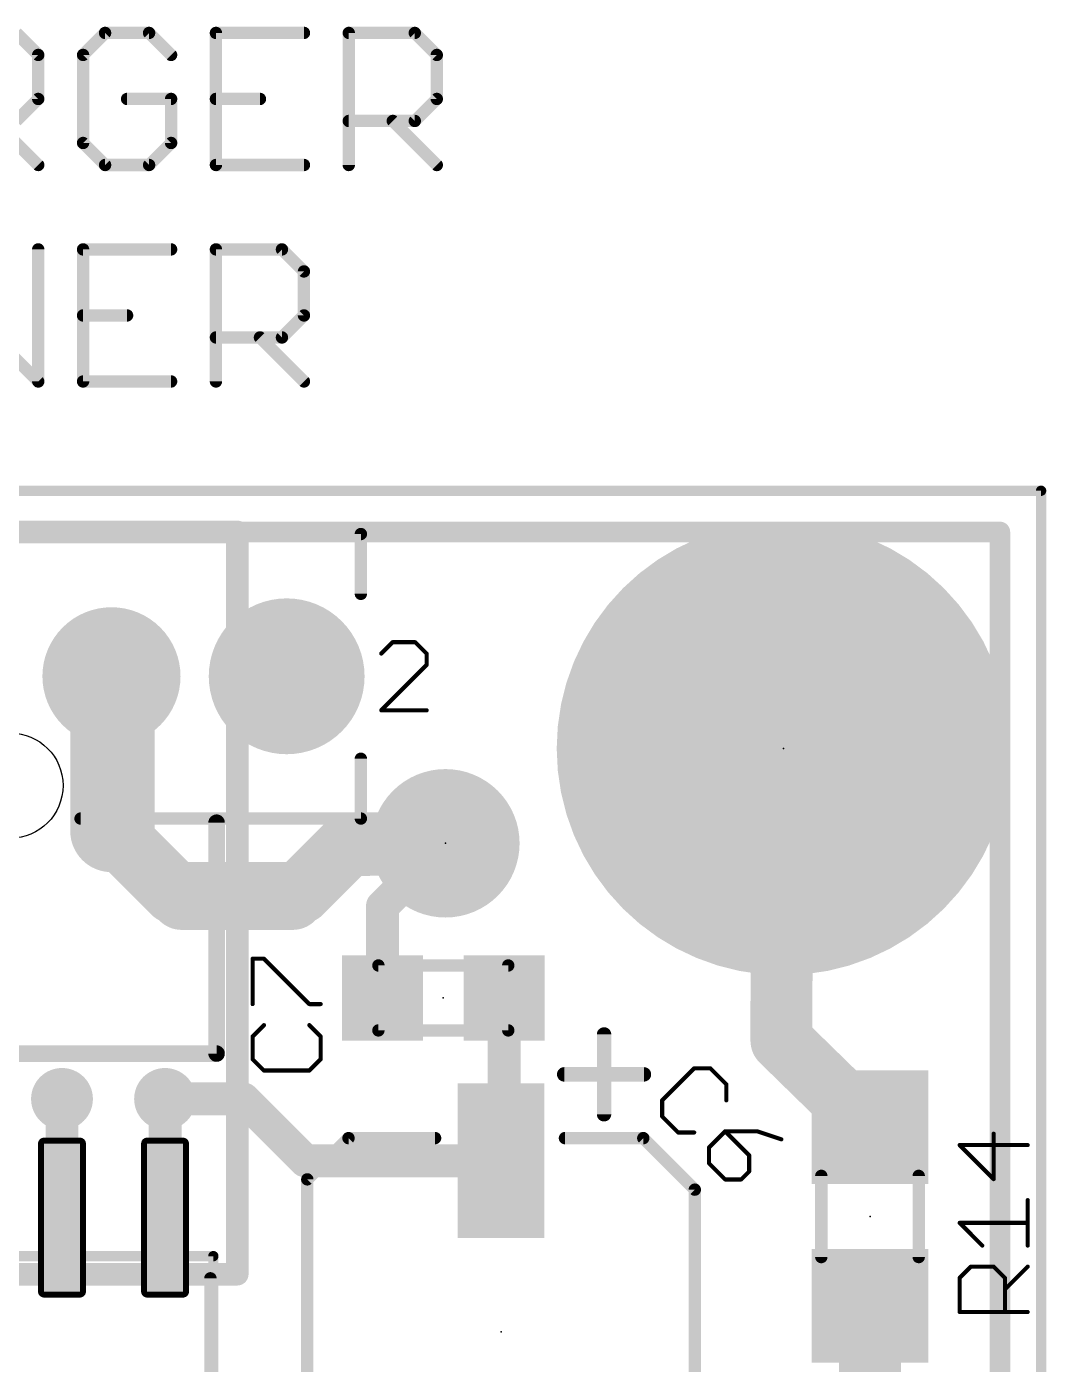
# Model space of a CAD drawing. Extents: x -19 to 124, y 0 to 88.
# Drawn here: x 89.1 to 101.66, y 71.79 to 88.27 of the extents above; entities that cross this region are included whole.
import ezdxf

# ---------------------------------------------------------------- set-up
doc = ezdxf.new("R2010")
doc.units = 0
for name, color, linetype in [('1', 12, 'CONTINUOUS'), ('114', 53, 'CONTINUOUS'), ('15', 21, 'CONTINUOUS'), ('16', 132, 'CONTINUOUS'), ('17', 110, 'CONTINUOUS'), ('18', 110, 'CONTINUOUS'), ('2', 110, 'CONTINUOUS'), ('20', 53, 'CONTINUOUS'), ('21', 253, 'CONTINUOUS'), ('23', 53, 'CONTINUOUS'), ('25', 253, 'CONTINUOUS'), ('27', 253, 'CONTINUOUS')]:
    doc.layers.add(name, color=color, linetype=linetype)

# ---------------------------------------------------------------- blocks, each defined once
blk = doc.blocks.new('RECT')
blk.add_solid([(-0.5, -0.5), (0.5, -0.5), (-0.5, 0.5), (0.5, 0.5)])
blk = doc.blocks.new('ROUNDP')
at = {"const_width": 0.5}
blk.add_lwpolyline([(0, -0.25, 1), (0, 0.25, 1), (0, -0.25)], format="xyb", dxfattribs=at)
blk = doc.blocks.new('RECT315200X94400R25')
at = {"const_width": 0.0738}
blk.add_lwpolyline([(0.9481, -0.2213), (0.9481, 0.2213, 0.4142), (0.9113, 0.2581), (-0.9113, 0.2581, 0.4142), (-0.9481, 0.2213), (-0.9481, -0.2213, 0.4142), (-0.9113, -0.2581), (0.9113, -0.2581, 0.4142)], format="xyb", close=True, dxfattribs=at)
blk.add_solid([(-0.9297, -0.2397), (0.9297, -0.2397), (-0.9297, 0.2397), (0.9297, 0.2397)])
blk = doc.blocks.new('ROUNDV')
at = {"const_width": 0.5}
blk.add_lwpolyline([(0, -0.25, 1), (0, 0.25, 1), (0, -0.25)], format="xyb", dxfattribs=at)

msp = doc.modelspace()

# ---------------------------------------------------------------- linework, layer by layer
at = {"layer": '1'}
for points, const_width in [([(90.17, 78.359), (90.17, 80.264)], 1.016), ([(98.425, 79.375), (98.3996, 76.2)], 0.762), ([(91.0082, 77.5208), (90.17, 78.359)], 0.762), ([(93.0656, 78.2066), (92.3798, 77.5208)], 0.762), ([(94.2594, 78.2066), (93.0656, 78.2066)], 0.762), ([(93.484, 77.4312), (94.2594, 78.2066)], 0.4064), ([(92.3798, 77.5208), (91.0082, 77.5208)], 0.762), ([(93.484, 76.3016), (93.484, 77.4312)], 0.4064), ([(94.984, 76.3016), (94.984, 74.3338)], 0.4064), ([(98.3996, 76.2), (98.3996, 75.776)], 0.762), ([(98.3996, 75.776), (99.4918, 74.7092)], 0.762), ([(89.535, 73.595), (89.535, 75.057)], 0.4064), ([(90.805, 73.595), (90.805, 75.057)], 0.4064), ([(91.7702, 75.057), (90.805, 75.057)], 0.4064), ([(92.5322, 74.295), (91.7702, 75.057)], 0.4064), ([(94.9452, 74.295), (92.5322, 74.295)], 0.4064), ([(94.984, 74.3338), (94.9452, 74.295)], 0.4064), ([(99.4918, 72.5092), (99.4918, 71.0184)], 0.762)]:
    msp.add_lwpolyline(points, dxfattribs=dict(at, const_width=const_width))
for points, const_width in [([(90.424, 80.264, 1), (89.916, 80.264)], 0.508), ([(98.6155, 79.3735, 1), (98.2345, 79.3765)], 0.381), ([(89.916, 78.359, 1), (90.424, 78.359)], 0.508), ([(90.3047, 78.4937, 1), (90.0353, 78.2243)], 0.381), ([(93.0656, 78.3971, 1), (93.0656, 78.0161)], 0.381), ([(93.2003, 78.0719, 1), (92.9309, 78.3413)], 0.381), ([(94.2594, 78.0161, 1), (94.2594, 78.3971)], 0.381), ([(94.3312, 78.1348, 1), (94.1876, 78.2784)], 0.2032), ([(91.0082, 77.7113, 1), (91.0082, 77.3303)], 0.381), ([(90.8735, 77.3861, 1), (91.1429, 77.6555)], 0.381), ([(92.2451, 77.6555, 1), (92.5145, 77.3861)], 0.381), ([(92.3798, 77.3303, 1), (92.3798, 77.7113)], 0.381), ([(93.5856, 77.4312, 1), (93.3824, 77.4312)], 0.2032), ([(93.4122, 77.503, 1), (93.5558, 77.3594)], 0.2032), ([(95.0856, 76.3016, 1), (94.8824, 76.3016)], 0.2032), ([(98.5901, 76.2, 1), (98.2091, 76.2)], 0.381), ([(93.3824, 76.3016, 1), (93.5856, 76.3016)], 0.2032), ([(98.2091, 76.2015, 1), (98.5901, 76.1985)], 0.381), ([(98.5327, 75.9123, 1), (98.2665, 75.6397)], 0.381), ([(98.2091, 75.776, 1), (98.5901, 75.776)], 0.381), ([(89.6366, 75.057, 1), (89.4334, 75.057)], 0.2032), ([(90.9066, 75.057, 1), (90.7034, 75.057)], 0.2032), ([(90.805, 75.1586, 1), (90.805, 74.9554)], 0.2032), ([(91.842, 75.1288, 1), (91.6984, 74.9852)], 0.2032), ([(91.7702, 74.9554, 1), (91.7702, 75.1586)], 0.2032), ([(99.3587, 74.5729, 1), (99.6249, 74.8455)], 0.381), ([(92.5322, 74.3966, 1), (92.5322, 74.1934)], 0.2032), ([(95.0558, 74.262, 1), (94.9122, 74.4056)], 0.2032), ([(94.9452, 74.1934, 1), (94.9452, 74.3966)], 0.2032), ([(92.4604, 74.2232, 1), (92.604, 74.3668)], 0.2032), ([(94.8734, 74.3668, 1), (95.017, 74.2232)], 0.2032), ([(94.8824, 74.3338, 1), (95.0856, 74.3338)], 0.2032), ([(89.4334, 73.595, 1), (89.6366, 73.595)], 0.2032), ([(90.7034, 73.595, 1), (90.9066, 73.595)], 0.2032), ([(99.6823, 72.5092, 1), (99.3013, 72.5092)], 0.381)]:
    msp.add_lwpolyline(points, format="xyb", dxfattribs=dict(at, const_width=const_width))
at = {"layer": '114', "const_width": 0.1524}
for points in [[(88.9711, 88.1902), (89.2423, 87.919)], [(90.0659, 88.1902), (89.7948, 87.919)], [(90.6083, 88.1902), (90.0659, 88.1902)], [(90.8794, 87.919), (90.6083, 88.1902)], [(92.5166, 88.1902), (91.4319, 88.1902)], [(91.4319, 88.1902), (91.4319, 86.5632)], [(93.0691, 86.5632), (93.0691, 88.1902)], [(93.0691, 88.1902), (93.8826, 88.1902)], [(93.8826, 88.1902), (94.1537, 87.919)], [(89.2423, 87.919), (89.2423, 87.3767)], [(89.7948, 87.919), (89.7948, 86.8344)], [(94.1537, 87.919), (94.1537, 87.3767)], [(89.2423, 87.3767), (88.9711, 87.1055)], [(90.8794, 87.3767), (90.3371, 87.3767)], [(90.8794, 86.8344), (90.8794, 87.3767)], [(91.4319, 87.3767), (91.9743, 87.3767)], [(94.1537, 87.3767), (93.8826, 87.1055)], [(88.6999, 87.1055), (89.2423, 86.5632)], [(93.8826, 87.1055), (93.0691, 87.1055)], [(93.6114, 87.1055), (94.1537, 86.5632)], [(89.7948, 86.8344), (90.0659, 86.5632)], [(90.6083, 86.5632), (90.8794, 86.8344)], [(90.0659, 86.5632), (90.6083, 86.5632)], [(91.4319, 86.5632), (92.5166, 86.5632)], [(89.2423, 83.8962), (89.2423, 85.5232)], [(90.8794, 85.5232), (89.7948, 85.5232)], [(89.7948, 85.5232), (89.7948, 83.8962)], [(91.4319, 83.8962), (91.4319, 85.5232)], [(91.4319, 85.5232), (92.2454, 85.5232)], [(92.2454, 85.5232), (92.5166, 85.252)], [(92.5166, 85.252), (92.5166, 84.7097)], [(89.7948, 84.7097), (90.3371, 84.7097)], [(92.5166, 84.7097), (92.2454, 84.4385)], [(88.6999, 84.4385), (89.2423, 83.8962)], [(92.2454, 84.4385), (91.4319, 84.4385)], [(91.9743, 84.4385), (92.5166, 83.8962)], [(89.7948, 83.8962), (90.8794, 83.8962)]]:
    msp.add_lwpolyline(points, dxfattribs=at)
at = {"layer": '114', "const_width": 0.0762}
for points in [[(90.0659, 88.2283, 1), (90.0659, 88.1521)], [(90.0929, 88.1632, 1), (90.039, 88.2171)], [(90.6352, 88.2171, 1), (90.5813, 88.1632)], [(90.6083, 88.1521, 1), (90.6083, 88.2283)], [(91.4319, 88.2283, 1), (91.4319, 88.1521)], [(91.47, 88.1902, 1), (91.3938, 88.1902)], [(92.5166, 88.1521, 1), (92.5166, 88.2283)], [(93.1072, 88.1902, 1), (93.031, 88.1902)], [(93.0691, 88.2283, 1), (93.0691, 88.1521)], [(93.9095, 88.2171, 1), (93.8556, 88.1632)], [(93.8826, 88.1521, 1), (93.8826, 88.2283)], [(89.2804, 87.919, 1), (89.2042, 87.919)], [(89.8329, 87.919, 1), (89.7567, 87.919)], [(94.1918, 87.919, 1), (94.1156, 87.919)], [(89.2153, 87.8921, 1), (89.2692, 87.946)], [(89.7678, 87.946, 1), (89.8217, 87.8921)], [(90.8525, 87.8921, 1), (90.9064, 87.946)], [(94.1268, 87.8921, 1), (94.1807, 87.946)], [(89.2042, 87.3767, 1), (89.2804, 87.3767)], [(89.2692, 87.3498, 1), (89.2153, 87.4036)], [(90.3371, 87.4148, 1), (90.3371, 87.3386)], [(90.9175, 87.3767, 1), (90.8413, 87.3767)], [(90.8794, 87.3386, 1), (90.8794, 87.4148)], [(91.4319, 87.4148, 1), (91.4319, 87.3386)], [(91.9743, 87.3386, 1), (91.9743, 87.4148)], [(94.1156, 87.3767, 1), (94.1918, 87.3767)], [(94.1807, 87.3498, 1), (94.1268, 87.4036)], [(93.0691, 87.1436, 1), (93.0691, 87.0674)], [(93.6384, 87.1325, 1), (93.5845, 87.0786)], [(93.8556, 87.1325, 1), (93.9095, 87.0786)], [(93.8826, 87.0674, 1), (93.8826, 87.1436)], [(89.8217, 86.8613, 1), (89.7678, 86.8074)], [(89.7567, 86.8344, 1), (89.8329, 86.8344)], [(90.8413, 86.8344, 1), (90.9175, 86.8344)], [(90.9064, 86.8074, 1), (90.8525, 86.8613)], [(89.2153, 86.5363, 1), (89.2692, 86.5901)], [(90.0659, 86.6013, 1), (90.0659, 86.5251)], [(90.039, 86.5363, 1), (90.0929, 86.5901)], [(90.5813, 86.5901, 1), (90.6352, 86.5363)], [(90.6083, 86.5251, 1), (90.6083, 86.6013)], [(91.4319, 86.6013, 1), (91.4319, 86.5251)], [(91.3938, 86.5632, 1), (91.47, 86.5632)], [(92.5166, 86.5251, 1), (92.5166, 86.6013)], [(93.031, 86.5632, 1), (93.1072, 86.5632)], [(94.1268, 86.5363, 1), (94.1807, 86.5901)], [(89.2804, 85.5232, 1), (89.2042, 85.5232)], [(89.7948, 85.5613, 1), (89.7948, 85.4851)], [(89.8329, 85.5232, 1), (89.7567, 85.5232)], [(90.8794, 85.4851, 1), (90.8794, 85.5613)], [(91.47, 85.5232, 1), (91.3938, 85.5232)], [(91.4319, 85.5613, 1), (91.4319, 85.4851)], [(92.2724, 85.5501, 1), (92.2185, 85.4962)], [(92.2454, 85.4851, 1), (92.2454, 85.5613)], [(92.5547, 85.252, 1), (92.4785, 85.252)], [(92.4896, 85.2251, 1), (92.5435, 85.279)], [(89.7948, 84.7478, 1), (89.7948, 84.6716)], [(90.3371, 84.6716, 1), (90.3371, 84.7478)], [(92.4785, 84.7097, 1), (92.5547, 84.7097)], [(92.5435, 84.6828, 1), (92.4896, 84.7366)], [(91.4319, 84.4766, 1), (91.4319, 84.4004)], [(92.0012, 84.4655, 1), (91.9473, 84.4116)], [(92.2185, 84.4655, 1), (92.2724, 84.4116)], [(92.2454, 84.4004, 1), (92.2454, 84.4766)], [(89.2042, 83.8962, 1), (89.2804, 83.8962)], [(89.2153, 83.8693, 1), (89.2692, 83.9231)], [(89.7948, 83.9343, 1), (89.7948, 83.8581)], [(89.7567, 83.8962, 1), (89.8329, 83.8962)], [(90.8794, 83.8581, 1), (90.8794, 83.9343)], [(91.3938, 83.8962, 1), (91.47, 83.8962)], [(92.4896, 83.8693, 1), (92.5435, 83.9231)]]:
    msp.add_lwpolyline(points, format="xyb", dxfattribs=at)
at = {"layer": '15', "const_width": 0.2794}
for points in [[(91.694, 82.042), (83.312, 82.042)], [(91.694, 72.898), (91.694, 82.042)], [(83.312, 72.898), (91.694, 72.898)]]:
    msp.add_lwpolyline(points, dxfattribs=at)
at = {"layer": '15', "const_width": 0.1397}
for points in [[(91.7639, 82.042, 1), (91.6242, 82.042)], [(91.694, 81.9721, 1), (91.694, 82.1119)], [(91.694, 72.8282, 1), (91.694, 72.9679)], [(91.6242, 72.898, 1), (91.7639, 72.898)]]:
    msp.add_lwpolyline(points, format="xyb", dxfattribs=at)
at = {"layer": '16'}
for points, const_width in [([(90.1446, 78.359), (90.1446, 80.264)], 1.016), ([(90.1446, 78.359), (90.9066, 77.597)], 0.762), ([(92.4814, 77.597), (93.0656, 78.1812)], 0.762), ([(93.0656, 78.1812), (94.2594, 78.2066)], 0.762), ([(90.9066, 77.597), (92.4814, 77.597)], 0.762)]:
    msp.add_lwpolyline(points, dxfattribs=dict(at, const_width=const_width))
for points, const_width in [([(90.3986, 80.264, 1), (89.8906, 80.264)], 0.508), ([(89.8906, 78.359, 1), (90.3986, 78.359)], 0.508), ([(90.2793, 78.4937, 1), (90.0099, 78.2243)], 0.381), ([(93.0615, 78.3717, 1), (93.0697, 77.9907)], 0.381), ([(93.2003, 78.0465, 1), (92.9309, 78.3159)], 0.381), ([(94.2635, 78.0161, 1), (94.2553, 78.3971)], 0.381), ([(90.9066, 77.7875, 1), (90.9066, 77.4065)], 0.381), ([(92.4814, 77.4065, 1), (92.4814, 77.7875)], 0.381), ([(90.7719, 77.4623, 1), (91.0413, 77.7317)], 0.381), ([(92.3467, 77.7317, 1), (92.6161, 77.4623)], 0.381)]:
    msp.add_lwpolyline(points, format="xyb", dxfattribs=dict(at, const_width=const_width))
at = {"layer": '2', "const_width": 0.254}
for points in [[(101.092, 82.042), (0.508, 82.042)], [(101.092, 32.258), (101.092, 82.042)]]:
    msp.add_lwpolyline(points, dxfattribs=at)
at = {"layer": '2', "const_width": 0.127}
for points in [[(101.1555, 82.042, 1), (101.0285, 82.042)], [(101.092, 81.9785, 1), (101.092, 82.1055)]]:
    msp.add_lwpolyline(points, format="xyb", dxfattribs=at)
at = {"layer": '20', "const_width": 0.127}
for points in [[(101.6, 82.55), (0, 82.55)], [(101.6, 82.55), (101.6, 31.75)]]:
    msp.add_lwpolyline(points, dxfattribs=at)
at = {"layer": '20', "const_width": 0.0635}
for points in [[(101.6318, 82.55, 1), (101.5683, 82.55)], [(101.6, 82.5182, 1), (101.6, 82.5817)]]:
    msp.add_lwpolyline(points, format="xyb", dxfattribs=at)
at = {"layer": '20'}
msp.add_circle((88.9, 78.9178), 0.6477, dxfattribs=at)
at = {"layer": '21'}
for points, const_width in [([(93.218, 82.0166), (84.5566, 82.0166)], 0.1524), ([(93.218, 81.28), (93.218, 82.0166)], 0.1524), ([(93.6089, 80.6838), (93.4691, 80.544)], 0.0508), ([(93.8886, 80.6838), (93.6089, 80.6838)], 0.0508), ([(94.0284, 80.544), (93.8886, 80.6838)], 0.0508), ([(93.4691, 79.8449), (94.0284, 80.4042)], 0.0508), ([(94.0284, 80.4042), (94.0284, 80.544)], 0.0508), ([(94.0284, 79.8449), (93.4691, 79.8449)], 0.0508), ([(93.218, 78.5114), (93.218, 79.248)], 0.1524), ([(89.7636, 78.5114), (93.218, 78.5114)], 0.1524), ([(91.44, 75.6158), (91.44, 78.4606)], 0.2032), ([(95.034, 76.7016), (93.434, 76.7016)], 0.1524), ([(93.434, 76.7016), (93.434, 75.9016)], 0.1524), ([(95.034, 75.9016), (95.034, 76.7016)], 0.1524), ([(93.434, 75.9016), (95.034, 75.9016)], 0.1524), ([(96.2146, 74.8684), (96.2146, 75.8514)], 0.1778), ([(86.36, 75.6158), (91.44, 75.6158)], 0.2032), ([(95.7231, 75.3599), (96.7061, 75.3599)], 0.1778), ([(93.0656, 74.5744), (92.5576, 74.0664)], 0.1524), ([(93.0656, 74.5744), (94.1324, 74.5744)], 0.1524), ([(95.7326, 74.5744), (96.6978, 74.5744)], 0.1524), ([(97.3328, 73.9394), (96.6978, 74.5744)], 0.1524), ([(98.8918, 74.1092), (98.8918, 73.1092)], 0.1524), ([(100.0918, 73.1092), (100.0918, 74.1092)], 0.1524), ([(92.5576, 74.0664), (92.5576, 69.7992)], 0.1524), ([(97.3328, 69.7992), (97.3328, 73.9394)], 0.1524), ([(86.4, 73.12), (91.4, 73.12)], 0.127), ([(91.4, 69.12), (91.4, 73.12)], 0.127), ([(91.3638, 69.3928), (91.3638, 72.8472)], 0.1524)]:
    msp.add_lwpolyline(points, dxfattribs=dict(at, const_width=const_width))
for points, const_width in [([(93.2561, 82.0166, 1), (93.1799, 82.0166)], 0.0762), ([(93.218, 81.9785, 1), (93.218, 82.0547)], 0.0762), ([(93.1799, 81.28, 1), (93.2561, 81.28)], 0.0762), ([(93.6089, 80.6965, 1), (93.6089, 80.6711)], 0.0254), ([(93.6179, 80.6748, 1), (93.5999, 80.6928)], 0.0254), ([(93.8975, 80.6928, 1), (93.8796, 80.6748)], 0.0254), ([(93.8886, 80.6711, 1), (93.8886, 80.6965)], 0.0254), ([(93.4601, 80.553, 1), (93.4781, 80.535)], 0.0254), ([(94.0411, 80.544, 1), (94.0157, 80.544)], 0.0254), ([(94.0157, 80.4042, 1), (94.0411, 80.4042)], 0.0254), ([(94.0194, 80.535, 1), (94.0374, 80.553)], 0.0254), ([(94.0374, 80.3952, 1), (94.0194, 80.4132)], 0.0254), ([(93.4691, 79.8576, 1), (93.4691, 79.8322)], 0.0254), ([(93.4601, 79.8539, 1), (93.4781, 79.8359)], 0.0254), ([(94.0284, 79.8322, 1), (94.0284, 79.8576)], 0.0254), ([(93.2561, 79.248, 1), (93.1799, 79.248)], 0.0762), ([(89.7636, 78.5495, 1), (89.7636, 78.4733)], 0.0762), ([(91.4908, 78.4606, 1), (91.3892, 78.4606)], 0.1016), ([(93.1799, 78.5114, 1), (93.2561, 78.5114)], 0.0762), ([(93.218, 78.4733, 1), (93.218, 78.5495)], 0.0762), ([(93.434, 76.7397, 1), (93.434, 76.6635)], 0.0762), ([(93.4721, 76.7016, 1), (93.3959, 76.7016)], 0.0762), ([(95.0721, 76.7016, 1), (94.9959, 76.7016)], 0.0762), ([(95.034, 76.6635, 1), (95.034, 76.7397)], 0.0762), ([(93.434, 75.9397, 1), (93.434, 75.8635)], 0.0762), ([(95.034, 75.8635, 1), (95.034, 75.9397)], 0.0762), ([(93.3959, 75.9016, 1), (93.4721, 75.9016)], 0.0762), ([(94.9959, 75.9016, 1), (95.0721, 75.9016)], 0.0762), ([(96.259, 75.8514, 1), (96.1701, 75.8514)], 0.0889), ([(91.3892, 75.6158, 1), (91.4908, 75.6158)], 0.1016), ([(91.44, 75.565, 1), (91.44, 75.6666)], 0.1016), ([(95.7231, 75.4043, 1), (95.7231, 75.3154)], 0.0889), ([(96.7061, 75.3154, 1), (96.7061, 75.4043)], 0.0889), ([(96.1701, 74.8684, 1), (96.259, 74.8684)], 0.0889), ([(93.0656, 74.6125, 1), (93.0656, 74.5363)], 0.0762), ([(93.0925, 74.5475, 1), (93.0387, 74.6013)], 0.0762), ([(94.1324, 74.5363, 1), (94.1324, 74.6125)], 0.0762), ([(95.7326, 74.6125, 1), (95.7326, 74.5363)], 0.0762), ([(96.7247, 74.6013, 1), (96.6709, 74.5475)], 0.0762), ([(96.6978, 74.5363, 1), (96.6978, 74.6125)], 0.0762), ([(98.9299, 74.1092, 1), (98.8537, 74.1092)], 0.0762), ([(100.1299, 74.1092, 1), (100.0537, 74.1092)], 0.0762), ([(92.5957, 74.0664, 1), (92.5195, 74.0664)], 0.0762), ([(92.5307, 74.0933, 1), (92.5845, 74.0395)], 0.0762), ([(97.3709, 73.9394, 1), (97.2947, 73.9394)], 0.0762), ([(97.3059, 73.9125, 1), (97.3597, 73.9663)], 0.0762), ([(91.4318, 73.12, 1), (91.3683, 73.12)], 0.0635), ([(91.4, 73.0883, 1), (91.4, 73.1518)], 0.0635), ([(98.8537, 73.1092, 1), (98.9299, 73.1092)], 0.0762), ([(100.0537, 73.1092, 1), (100.1299, 73.1092)], 0.0762), ([(91.4019, 72.8472, 1), (91.3257, 72.8472)], 0.0762)]:
    msp.add_lwpolyline(points, format="xyb", dxfattribs=dict(at, const_width=const_width))
at = {"layer": '23'}
for p in [(98.425, 79.375), (94.2594, 78.2066), (94.234, 76.3016), (99.4918, 73.6092), (94.9452, 72.1868)]:
    msp.add_point(p, dxfattribs=at)
at = {"layer": '25', "const_width": 0.0508}
for points in [[(91.8838, 76.2254), (91.8838, 76.7847)], [(91.8838, 76.7847), (92.0236, 76.7847)], [(92.0236, 76.7847), (92.5829, 76.2254)], [(92.5829, 76.2254), (92.7227, 76.2254)], [(92.0236, 75.9661), (91.8838, 75.8263)], [(92.7227, 75.8263), (92.5829, 75.9661)], [(91.8838, 75.8263), (91.8838, 75.5466)], [(92.7227, 75.5466), (92.7227, 75.8263)], [(91.8838, 75.5466), (92.0236, 75.4068)], [(92.5829, 75.4068), (92.7227, 75.5466)], [(92.0236, 75.4068), (92.5829, 75.4068)], [(101.0154, 74.0693), (101.0154, 74.6286)], [(101.4349, 74.4887), (100.596, 74.4887)], [(100.596, 74.4887), (101.0154, 74.0693)], [(101.4349, 73.2507), (101.4349, 73.81)], [(100.8756, 73.2507), (100.596, 73.5303)], [(100.596, 73.5303), (101.4349, 73.5303)], [(100.596, 72.8516), (100.7358, 72.9914)], [(100.7358, 72.9914), (101.0154, 72.9914)], [(101.0154, 72.9914), (101.1553, 72.8516)], [(101.1553, 72.7118), (101.4349, 72.9914)], [(100.596, 72.4321), (100.596, 72.8516)], [(101.1553, 72.8516), (101.1553, 72.4321)], [(101.4349, 72.4321), (100.596, 72.4321)]]:
    msp.add_lwpolyline(points, dxfattribs=at)
at = {"layer": '25', "const_width": 0.0254}
for points in [[(91.8965, 76.7847, 1), (91.8711, 76.7847)], [(91.8838, 76.7974, 1), (91.8838, 76.772)], [(92.0326, 76.7937, 1), (92.0146, 76.7757)], [(92.0236, 76.772, 1), (92.0236, 76.7974)], [(91.8711, 76.2254, 1), (91.8965, 76.2254)], [(92.5829, 76.2381, 1), (92.5829, 76.2127)], [(92.5739, 76.2164, 1), (92.5919, 76.2344)], [(92.7227, 76.2127, 1), (92.7227, 76.2381)], [(92.0326, 75.9571, 1), (92.0146, 75.9751)], [(92.5919, 75.9751, 1), (92.5739, 75.9571)], [(91.8965, 75.8263, 1), (91.8711, 75.8263)], [(91.8748, 75.8353, 1), (91.8928, 75.8173)], [(92.7354, 75.8263, 1), (92.71, 75.8263)], [(92.7137, 75.8173, 1), (92.7317, 75.8353)], [(91.8928, 75.5556, 1), (91.8748, 75.5377)], [(91.8711, 75.5466, 1), (91.8965, 75.5466)], [(92.71, 75.5466, 1), (92.7354, 75.5466)], [(92.7317, 75.5377, 1), (92.7137, 75.5556)], [(92.0236, 75.4195, 1), (92.0236, 75.3941)], [(92.0146, 75.3978, 1), (92.0326, 75.4158)], [(92.5739, 75.4158, 1), (92.5919, 75.3978)], [(92.5829, 75.3941, 1), (92.5829, 75.4195)], [(101.0281, 74.6286, 1), (101.0027, 74.6286)], [(100.596, 74.5014, 1), (100.596, 74.476)], [(100.605, 74.4977, 1), (100.587, 74.4798)], [(101.4349, 74.476, 1), (101.4349, 74.5014)], [(101.0027, 74.0693, 1), (101.0281, 74.0693)], [(101.0065, 74.0603, 1), (101.0244, 74.0783)], [(101.4476, 73.81, 1), (101.4222, 73.81)], [(100.605, 73.5393, 1), (100.587, 73.5214)], [(100.596, 73.543, 1), (100.596, 73.5176)], [(101.4349, 73.5176, 1), (101.4349, 73.543)], [(100.8666, 73.2417, 1), (100.8846, 73.2597)], [(101.4222, 73.2507, 1), (101.4476, 73.2507)], [(100.7358, 73.0041, 1), (100.7358, 72.9787)], [(100.7448, 72.9824, 1), (100.7268, 73.0004)], [(101.0244, 73.0004, 1), (101.0065, 72.9824)], [(101.0154, 72.9787, 1), (101.0154, 73.0041)], [(101.4439, 72.9824, 1), (101.4259, 73.0004)], [(100.6087, 72.8516, 1), (100.5833, 72.8516)], [(100.587, 72.8606, 1), (100.605, 72.8426)], [(101.168, 72.8516, 1), (101.1426, 72.8516)], [(101.1463, 72.8426, 1), (101.1642, 72.8606)], [(101.1463, 72.7207, 1), (101.1642, 72.7028)], [(100.596, 72.4448, 1), (100.596, 72.4194)], [(100.5833, 72.4321, 1), (100.6087, 72.4321)], [(101.1426, 72.4321, 1), (101.168, 72.4321)], [(101.4349, 72.4194, 1), (101.4349, 72.4448)]]:
    msp.add_lwpolyline(points, format="xyb", dxfattribs=at)
at = {"layer": '27', "const_width": 0.0508}
for points in [[(97.3255, 75.4348), (96.9301, 75.0394)], [(97.5233, 75.4348), (97.3255, 75.4348)], [(97.721, 75.2371), (97.5233, 75.4348)], [(97.721, 75.0394), (97.721, 75.2371)], [(96.9301, 75.0394), (96.9301, 74.8416)], [(96.9301, 74.8416), (97.1278, 74.6439)], [(97.1278, 74.6439), (97.3255, 74.6439)], [(97.7066, 74.6583), (97.5089, 74.4605)], [(98.1021, 74.6583), (97.7066, 74.6583)], [(98.0032, 74.3617), (97.7066, 74.6583)], [(98.3987, 74.5594), (98.1021, 74.6583)], [(97.5089, 74.4605), (97.5089, 74.2628)], [(98.0032, 74.1639), (98.0032, 74.3617)], [(97.5089, 74.2628), (97.7066, 74.0651)], [(97.9043, 74.0651), (98.0032, 74.1639)], [(97.7066, 74.0651), (97.9043, 74.0651)]]:
    msp.add_lwpolyline(points, dxfattribs=at)
at = {"layer": '27', "const_width": 0.0254}
for points in [[(97.3255, 75.4475, 1), (97.3255, 75.4221)], [(97.3345, 75.4259, 1), (97.3165, 75.4438)], [(97.5322, 75.4438, 1), (97.5143, 75.4259)], [(97.5233, 75.4221, 1), (97.5233, 75.4475)], [(97.7337, 75.2371, 1), (97.7083, 75.2371)], [(97.712, 75.2281, 1), (97.73, 75.2461)], [(96.9428, 75.0394, 1), (96.9174, 75.0394)], [(96.9211, 75.0484, 1), (96.939, 75.0304)], [(97.7083, 75.0394, 1), (97.7337, 75.0394)], [(96.939, 74.8506, 1), (96.9211, 74.8327)], [(96.9174, 74.8416, 1), (96.9428, 74.8416)], [(97.1278, 74.6566, 1), (97.1278, 74.6312)], [(97.1188, 74.6349, 1), (97.1368, 74.6529)], [(97.3255, 74.6312, 1), (97.3255, 74.6566)], [(97.7066, 74.671, 1), (97.7066, 74.6456)], [(97.7156, 74.6673, 1), (97.6976, 74.6493)], [(97.7156, 74.6493, 1), (97.6976, 74.6673)], [(98.1061, 74.6703, 1), (98.0981, 74.6462)], [(98.1021, 74.6456, 1), (98.1021, 74.671)], [(97.5216, 74.4605, 1), (97.4962, 74.4605)], [(97.4999, 74.4695, 1), (97.5179, 74.4516)], [(98.3947, 74.5474, 1), (98.4027, 74.5715)], [(98.0159, 74.3617, 1), (97.9905, 74.3617)], [(97.9942, 74.3527, 1), (98.0122, 74.3707)], [(97.5179, 74.2718, 1), (97.4999, 74.2538)], [(97.4962, 74.2628, 1), (97.5216, 74.2628)], [(97.9905, 74.1639, 1), (98.0159, 74.1639)], [(98.0122, 74.155, 1), (97.9942, 74.1729)], [(97.7066, 74.0778, 1), (97.7066, 74.0524)], [(97.6976, 74.0561, 1), (97.7156, 74.0741)], [(97.8954, 74.0741, 1), (97.9133, 74.0561)], [(97.9043, 74.0524, 1), (97.9043, 74.0778)]]:
    msp.add_lwpolyline(points, format="xyb", dxfattribs=at)

# ---------------------------------------------------------------- block references
at = {"layer": '1', "yscale": 1.05, "rotation": 180}
for p in [(93.484, 76.3016), (94.984, 76.3016)]:
    msp.add_blockref('RECT', p, dxfattribs=at)
at = {"layer": '1', "rotation": 270}
for p, xscale, yscale in [((99.4918, 74.7092), 1.4, 1.44), ((94.9452, 74.295), 1.905, 1.0668), ((99.4918, 72.5092), 1.4, 1.44)]:
    msp.add_blockref('RECT', p, dxfattribs=dict(at, xscale=xscale, yscale=yscale))
at = {"layer": '1', "rotation": 90}
for p in [(89.535, 73.595), (90.805, 73.595)]:
    msp.add_blockref('RECT315200X94400R25', p, dxfattribs=at)
at = {"layer": '17'}
for p, xscale, yscale in [((98.425, 79.375), 5.588, 5.588), ((98.425, 79.375), 5.588, 5.588), ((98.425, 79.375), 5.588, 5.588), ((98.425, 79.375), 5.588, 5.588), ((90.1446, 80.264), 1.7018, 1.7018), ((90.1446, 80.264), 1.7018, 1.7018), ((90.1446, 80.264), 1.7018, 1.7018), ((90.1446, 80.264), 1.7018, 1.7018), ((92.3036, 80.264), 1.9202, 1.9202), ((92.3036, 80.264), 1.9202, 1.9202), ((92.3036, 80.264), 1.9202, 1.9202), ((92.3036, 80.264), 1.9202, 1.9202), ((94.2594, 78.2066), 1.8288, 1.8288), ((94.2594, 78.2066), 1.8288, 1.8288), ((94.2594, 78.2066), 1.8288, 1.8288), ((94.2594, 78.2066), 1.8288, 1.8288)]:
    msp.add_blockref('ROUNDP', p, dxfattribs=dict(at, xscale=xscale, yscale=yscale))
at = {"layer": '18', "xscale": 0.762, "yscale": 0.762}
for p in [(89.535, 75.057), (89.535, 75.057), (90.805, 75.057), (90.805, 75.057)]:
    msp.add_blockref('ROUNDV', p, dxfattribs=at)

doc.saveas('drawing.dxf')
